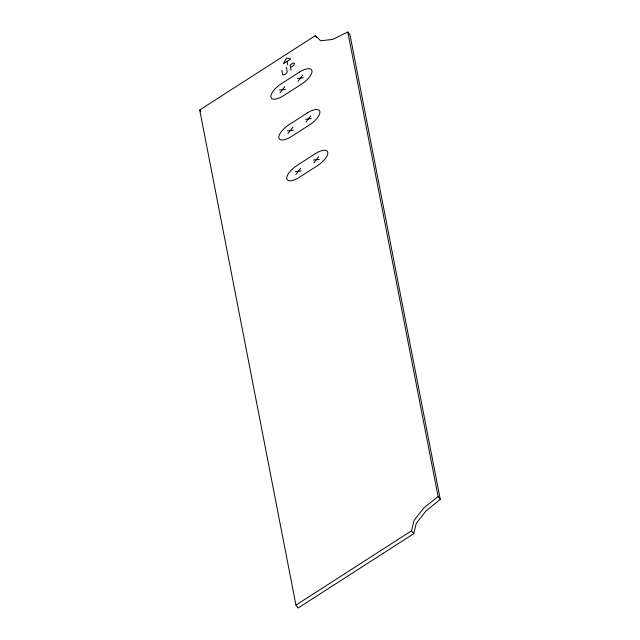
<?xml version="1.0" encoding="UTF-8"?>
<svg xmlns="http://www.w3.org/2000/svg" width="640" height="640" viewBox="0 0 640 640"><rect width="100%" height="100%" fill="white"/><g stroke="black" fill="none" stroke-linecap="round" stroke-linejoin="round"><path stroke-width="0.96" d="M295.952 605.104L411.528 530.808L414 520.616L423.72 508.072L438.096 496.528L347.8 32L332.632 39.44L320.736 40.792L315.288 35.688L199.712 109.984L295.952 605.104L298.152 608L413.728 533.704L416.2 523.512L425.92 510.96L440.288 499.424L350 34.896L347.8 32M280.032 92.816L284.8 86.664M298.088 81.216L302.848 75.064M287.96 133.608L292.728 127.456M306.016 122.008L310.784 115.856M295.896 174.4L300.656 168.248M313.944 162.8L318.712 156.64M286.8 61.576L283.344 63.8L286.416 58.072L290.784 59.016L287.064 61.408L287.736 64.872M290.792 67.384L292.144 66.512A3.056 1.224 -37.2 0 0 294.424 63.576A3.056 1.224 -37.2 0 0 291.64 63.896L291.256 64.144A1.488 0.592 -37.2 0 0 290.144 65.568L291.08 70.368M297.552 78.472L303.384 77.808M279.504 90.072L285.336 89.408M305.48 119.264L311.312 118.6M287.432 130.864L293.264 130.2M313.408 160.048L319.24 159.392M295.36 171.656L301.192 170.992M315.288 35.688L316.392 37.136M199.712 109.984L200.808 111.432M438.096 496.528L440.288 499.424M411.528 530.808L413.728 533.704M286.376 67.28L287.216 71.6A2.744 1.096 -37.2 0 1 285.176 74.232A2.744 1.096 -37.2 0 1 282.672 74.52L281.832 70.2M299.312 72.192L281.264 83.792A13.872 5.544 -37.2 0 0 270.936 97.128A13.872 5.544 -37.2 0 0 283.576 95.688L301.624 84.088A13.872 5.544 -37.2 0 0 311.952 70.76A13.872 5.544 -37.2 0 0 299.312 72.192M307.24 112.984L289.192 124.584A13.872 5.544 -37.2 0 0 278.864 137.92A13.872 5.544 -37.2 0 0 291.504 136.48L309.552 124.88A13.872 5.544 -37.2 0 0 319.88 111.544A13.872 5.544 -37.2 0 0 307.24 112.984M315.168 153.768L297.12 165.376A13.872 5.544 -37.2 0 0 286.792 178.704A13.872 5.544 -37.2 0 0 299.432 177.272L317.48 165.672A13.872 5.544 -37.2 0 0 327.808 152.336A13.872 5.544 -37.2 0 0 315.168 153.768"/></g></svg>
